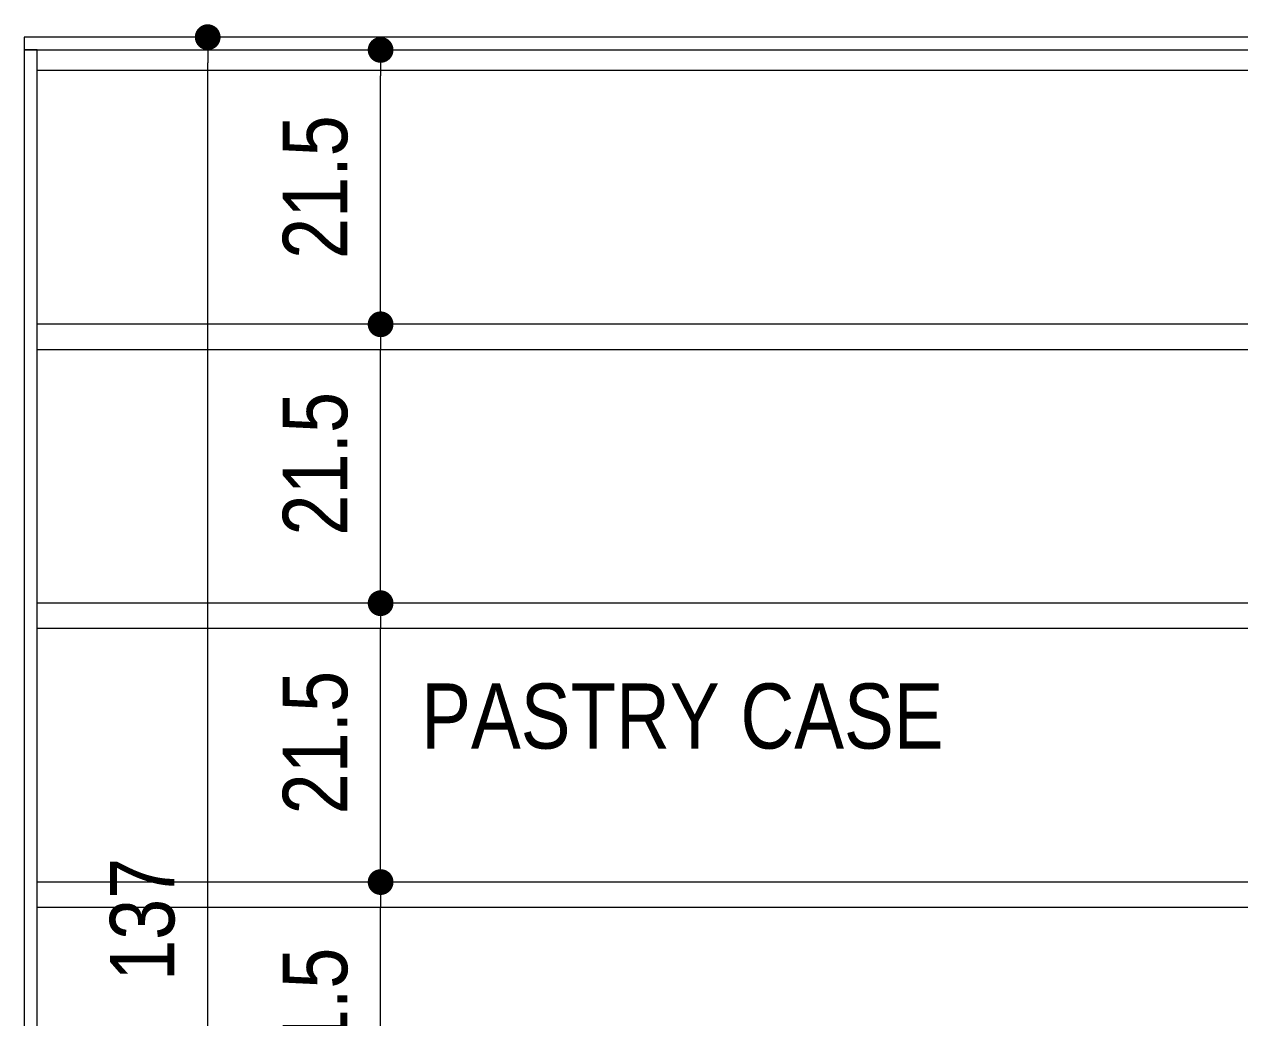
# Model space of a CAD drawing. Header units: millimetres. Extents: x 106699 to 122058, y 158555 to 162844.
# Drawn here: x 109831.4 to 109925.6, y 160417.6 to 160494.7 of the extents above; entities that cross this region are included whole.
import ezdxf

# ---------------------------------------------------------------- set-up
doc = ezdxf.new("R2010")
doc.units = ezdxf.units.MM
doc.layers.add('no3_paslanmaz kesit on', color=153, linetype='Continuous', lineweight=20)
doc.layers.add('no3_yazı tefriş', color=152, linetype='Continuous', lineweight=0)
doc.layers.add('S2000-002 Çizgi', color=7, linetype='Continuous')
doc.styles.add('BE', font='ARIALN.TTF')
doc.styles.get("Standard").update_dxf_attribs({"font": 'arial.ttf'})
doc.dimstyles.new('Copy of BE-50', dxfattribs={"dimscale": 100, "dimtxt": 0.05, "dimasz": 0.02, "dimexe": 0.025, "dimexo": 0, "dimgap": 0.025, "dimtad": 1, "dimdec": 1, "dimrnd": 0.5, "dimdsep": 46, "dimtxsty": 'BE', "dimblk": 'DOT', "dimcen": 0.5, "dimdle": 0.025, "dimse1": 1, "dimse2": 1, "dimclrd": 256, "dimclre": 256, "dimclrt": 256, "dimadec": 0, "dimazin": 2, "dimtm": 1e-09, "dimtfac": 1, "dimtdec": 1, "dimtix": 1, "dimtmove": 2, "dimatfit": 0, "dimldrblk": 'DOT', "dimfxl": 0.5, "dimfxlon": 1, "dimtolj": 1, "dimlwd": 9, "dimlwe": 0, "dimarcsym": 0})

# ---------------------------------------------------------------- blocks, each defined once
blk = doc.blocks.new('_Dot')
at = {"color": 0, "linetype": 'ByBlock', "lineweight": -2}
blk.add_line((-0.5, 0), (-1, 0), dxfattribs=at)
at = {"color": 0, "linetype": 'ByBlock', "const_width": 0.5}
blk.add_lwpolyline([(-0.25, 0, 1), (0.25, 0, 1)], format="xyb", close=True, dxfattribs=at)
blk = doc.blocks.new('*D132')
at = {"layer": 'Defpoints', "color": 0, "transparency": 16777216}
for p in [(116990.757, 160960.112), (116993.825, 160960.112), (116990.757, 160823.15)]:
    blk.add_point(p, dxfattribs=at)
at = {"layer": 'S2000-002 Çizgi', "color": 134, "lineweight": 9, "true_color": 0x00a5a5, "transparency": 16777216}
blk.add_line((116993.825, 160825.15), (116993.825, 160958.112), dxfattribs=at)
at = {"layer": 'S2000-002 Çizgi', "color": 134, "lineweight": 9, "true_color": 0x00a5a5, "transparency": 16777216, "xscale": 2, "yscale": 2, "zscale": 2}
for p, rotation in [((116993.825, 160960.112), 90), ((116993.825, 160823.15), 270)]:
    blk.add_blockref('_Dot', p, dxfattribs=dict(at, rotation=rotation))
at = {"layer": 'S2000-002 Çizgi', "color": 134, "true_color": 0x00a5a5, "transparency": 16777216, "insert": (116988.772, 160891.631), "char_height": 5, "attachment_point": 5, "rotation": 90, "style": 'BE'}
blk.add_mtext('\\A1;137', dxfattribs=at)
blk = doc.blocks.new('*D134')
at = {"layer": 'Defpoints', "color": 0, "transparency": 16777216}
for p in [(117007.242, 160894.525), (117007.242, 160894.525), (116988.555, 160873.2)]:
    blk.add_point(p, dxfattribs=at)
at = {"layer": 'S2000-002 Çizgi', "color": 134, "lineweight": 9, "true_color": 0x00a5a5, "transparency": 16777216}
blk.add_line((117007.242, 160875.2), (117007.242, 160892.525), dxfattribs=at)
at = {"layer": 'S2000-002 Çizgi', "color": 134, "lineweight": 9, "true_color": 0x00a5a5, "transparency": 16777216, "xscale": 2, "yscale": 2, "zscale": 2}
for p, rotation in [((117007.242, 160894.525), 90), ((117007.242, 160873.2), 270)]:
    blk.add_blockref('_Dot', p, dxfattribs=dict(at, rotation=rotation))
at = {"layer": 'S2000-002 Çizgi', "color": 134, "true_color": 0x00a5a5, "transparency": 16777216, "insert": (117002.189, 160883.863), "char_height": 5, "attachment_point": 5, "rotation": 90, "style": 'BE'}
blk.add_mtext('\\A1;21.5', dxfattribs=at)
blk = doc.blocks.new('*D135')
at = {"layer": 'Defpoints', "color": 0, "transparency": 16777216}
for p in [(117007.242, 160916.174), (117007.242, 160916.174), (117007.242, 160894.525)]:
    blk.add_point(p, dxfattribs=at)
at = {"layer": 'S2000-002 Çizgi', "color": 134, "lineweight": 9, "true_color": 0x00a5a5, "transparency": 16777216}
blk.add_line((117007.242, 160896.525), (117007.242, 160914.174), dxfattribs=at)
at = {"layer": 'S2000-002 Çizgi', "color": 134, "lineweight": 9, "true_color": 0x00a5a5, "transparency": 16777216, "xscale": 2, "yscale": 2, "zscale": 2}
for p, rotation in [((117007.242, 160916.174), 90), ((117007.242, 160894.525), 270)]:
    blk.add_blockref('_Dot', p, dxfattribs=dict(at, rotation=rotation))
at = {"layer": 'S2000-002 Çizgi', "color": 134, "true_color": 0x00a5a5, "transparency": 16777216, "insert": (117002.189, 160905.35), "char_height": 5, "attachment_point": 5, "rotation": 90, "style": 'BE'}
blk.add_mtext('\\A1;21.5', dxfattribs=at)
blk = doc.blocks.new('*D136')
at = {"layer": 'Defpoints', "color": 0, "transparency": 16777216}
for p in [(117007.242, 160937.824), (117007.242, 160937.824), (117007.242, 160916.174)]:
    blk.add_point(p, dxfattribs=at)
at = {"layer": 'S2000-002 Çizgi', "color": 134, "lineweight": 9, "true_color": 0x00a5a5, "transparency": 16777216}
blk.add_line((117007.242, 160918.174), (117007.242, 160935.824), dxfattribs=at)
at = {"layer": 'S2000-002 Çizgi', "color": 134, "lineweight": 9, "true_color": 0x00a5a5, "transparency": 16777216, "xscale": 2, "yscale": 2, "zscale": 2}
for p, rotation in [((117007.242, 160937.824), 90), ((117007.242, 160916.174), 270)]:
    blk.add_blockref('_Dot', p, dxfattribs=dict(at, rotation=rotation))
at = {"layer": 'S2000-002 Çizgi', "color": 134, "true_color": 0x00a5a5, "transparency": 16777216, "insert": (117002.189, 160926.999), "char_height": 5, "attachment_point": 5, "rotation": 90, "style": 'BE'}
blk.add_mtext('\\A1;21.5', dxfattribs=at)
blk = doc.blocks.new('*D137')
at = {"layer": 'Defpoints', "color": 0, "transparency": 16777216}
for p in [(117007.242, 160959.124), (117007.242, 160959.124), (117007.242, 160937.824)]:
    blk.add_point(p, dxfattribs=at)
at = {"layer": 'S2000-002 Çizgi', "color": 134, "lineweight": 9, "true_color": 0x00a5a5, "transparency": 16777216}
blk.add_line((117007.242, 160939.824), (117007.242, 160957.124), dxfattribs=at)
at = {"layer": 'S2000-002 Çizgi', "color": 134, "lineweight": 9, "true_color": 0x00a5a5, "transparency": 16777216, "xscale": 2, "yscale": 2, "zscale": 2}
for p, rotation in [((117007.242, 160959.124), 90), ((117007.242, 160937.824), 270)]:
    blk.add_blockref('_Dot', p, dxfattribs=dict(at, rotation=rotation))
at = {"layer": 'S2000-002 Çizgi', "color": 134, "true_color": 0x00a5a5, "transparency": 16777216, "insert": (117002.189, 160948.474), "char_height": 5, "attachment_point": 5, "rotation": 90, "style": 'BE'}
blk.add_mtext('\\A1;21.5', dxfattribs=at)
blk = doc.blocks.new('AA')
at = {"layer": 'no3_paslanmaz kesit on'}
for p, q in [((117128.53, 160937.824), (116980.53, 160937.824)), ((117128.53, 160935.849, 0.139), (116980.53, 160935.849, 0.139)), ((117128.53, 160916.174), (116980.53, 160916.174)), ((117128.53, 160914.2, 0.139), (116980.53, 160914.2, 0.139)), ((117128.53, 160894.525), (116980.53, 160894.525)), ((117128.53, 160892.55, 0.139), (116980.53, 160892.55, 0.139))]:
    blk.add_line(p, q, dxfattribs=at)
for points in [[(116979.593, 160959.124), (117129.517, 160959.124), (117129.517, 160960.112), (116979.593, 160960.112), (116979.593, 160959.124)], [(116979.593, 160873.2), (116980.58, 160873.2), (116980.58, 160959.124), (116979.593, 160959.124), (116979.593, 160873.2)], [(117128.53, 160957.53), (116980.58, 160957.53), (116980.58, 160959.124), (117128.53, 160959.124), (117128.53, 160957.53)]]:
    blk.add_lwpolyline(points, dxfattribs=at)
at = {"layer": 'no3_yazı tefriş', "insert": (117010.393, 160909.942, 0.139), "char_height": 5.0545, "attachment_point": 1}
blk.add_mtext_dynamic_manual_height_columns('{\\fArial Narrow|b0|i0|c162|p34;PASTRY CASE}', width=988.51357, gutter_width=12.5, heights=[0], dxfattribs=at)
at = {"layer": 'S2000-002 Çizgi'}
for base, p1, p2, picture, middle in [((116993.825, 160960.112), (116990.757, 160823.15), (116990.757, 160960.112), '*D132', (116988.772, 160891.631)), ((117007.242, 160959.124), (117007.242, 160937.824), (117007.242, 160959.124), '*D137', (117002.189, 160948.474)), ((117007.2418, 160937.8241), (117007.2418, 160916.1745), (117007.2418, 160937.8241), '*D136', (117002.1889, 160926.9993)), ((117007.242, 160916.174), (117007.242, 160894.525), (117007.242, 160916.174), '*D135', (117002.189, 160905.35)), ((117007.242, 160894.525), (116988.555, 160873.2), (117007.242, 160894.525), '*D134', (117002.189, 160883.863))]:
    dim = blk.add_linear_dim(base=base, p1=p1, p2=p2, angle=90, dimstyle='Copy of BE-50', dxfattribs=at)
    dim.commit()
    dim.dimension.update_dxf_attribs({"geometry": picture, "text_midpoint": middle})

msp = doc.modelspace()

# ---------------------------------------------------------------- block references
at = {"layer": 'S2000-002 Çizgi', "xscale": 0.9997817664690491, "yscale": 0.9997817664690491, "zscale": 0.9997817664690491}
msp.add_blockref('AA', (-7122.712, -431.28), dxfattribs=at)

doc.saveas('drawing.dxf')
